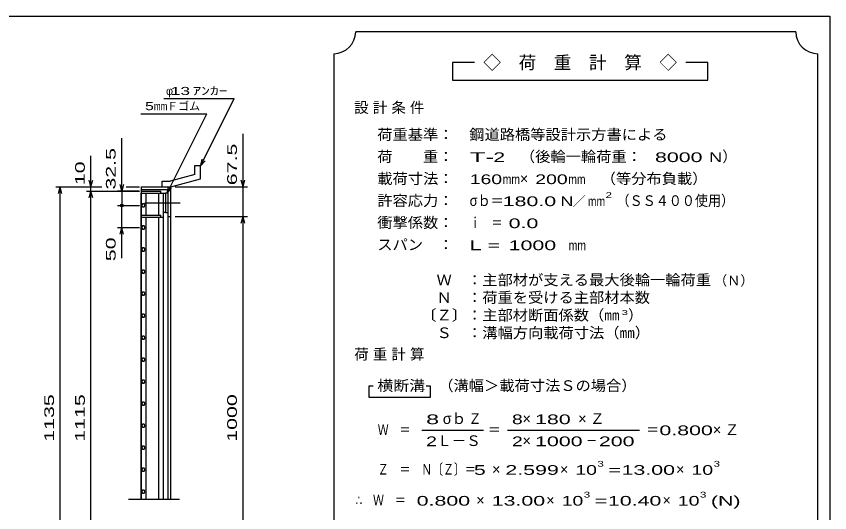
# Model space of a CAD drawing. Units: millimetres, scale not verified. Extents: x -1820 to 1731, y -1282 to 1054.
# Drawn here: x -117 to 1731, y -74 to 1054 of the extents above; entities that cross this region are included whole.
import ezdxf
from ezdxf.enums import TextEntityAlignment as Align

# ---------------------------------------------------------------- set-up
doc = ezdxf.new("R2010")
doc.units = ezdxf.units.MM
doc.header["$LTSCALE"] = 10
doc.linetypes.add('CHAIN', pattern=[18.5, 12, -1.5, 3.5, -1.5])
for name, color, linetype, lineweight in [('0_2', 150, 'Continuous', 25), ('16', 3, 'Continuous', 25), ('19', 6, 'Continuous', 25), ('22', 4, 'Continuous', 25)]:
    doc.layers.add(name, color=color, linetype=linetype, lineweight=lineweight)
doc.styles.add('ベクトル', font='')
doc.styles.get('ベクトル').set_extended_font_data('ベクトル')

msp = doc.modelspace()

# ---------------------------------------------------------------- linework, layer by layer
at = {"layer": '0_2'}
for p, q in [((-1729, 1053.5), (1731, 1053.5)), ((1731, 1053.5), (1731, -1146.5))]:
    msp.add_line(p, q, dxfattribs=at)
at = {"layer": '16'}
for p, q in [((166.8, -43), (166.8, 652)), ((166.8, 652), (167.5, 652)), ((167.5, 656.5), (211.5, 656.5)), ((167.5, 652), (167.5, 656.5)), ((167.5, 652), (211.5, 652)), ((167.5, -43), (167.5, 652)), ((167.5, 652), (217.5, 652)), ((178, 602), (178, 652)), ((207, 602), (207, 652)), ((211.5, 652), (211.5, 656.5)), ((217.5, -43), (217.5, 652)), ((217.5, 652), (222, 652)), ((222, 652), (222, 608)), ((228, 652), (222, 652)), ((228, 608), (228, 652)), ((169.48, 627.45), (167.5, 623.97)), ((167.5, 623.97), (169.52, 620.52)), ((173.48, 627.48), (169.48, 627.45)), ((169.52, 620.52), (173.52, 620.55)), ((175.5, 624), (173.48, 627.48)), ((173.52, 620.55), (175.5, 624.03)), ((167.5, 597.5), (167.5, 602)), ((167.5, 602), (211.5, 602)), ((167.5, 597.5), (217.5, 597.5)), ((178, -43), (178, 597.5)), ((207, -43), (207, 597.5)), ((211.5, 597.5), (211.5, 602)), ((222, 608), (217.5, 608)), ((222, 608), (228, 608)), ((169.48, 577.45), (167.5, 573.97)), ((167.5, 573.97), (169.52, 570.52)), ((173.48, 577.48), (169.48, 577.45)), ((175.5, 574), (173.48, 577.48)), ((173.52, 570.55), (175.5, 574.03)), ((169.52, 570.52), (173.52, 570.55)), ((169.48, 527.45), (167.5, 523.97)), ((167.5, 523.97), (169.52, 520.52)), ((173.48, 527.48), (169.48, 527.45)), ((169.52, 520.52), (173.52, 520.55)), ((175.5, 524), (173.48, 527.48)), ((173.52, 520.55), (175.5, 524.03)), ((169.48, 477.45), (167.5, 473.97)), ((167.5, 473.97), (169.52, 470.52)), ((173.48, 477.48), (169.48, 477.45)), ((169.52, 470.52), (173.52, 470.55)), ((175.5, 474), (173.48, 477.48)), ((173.52, 470.55), (175.5, 474.03)), ((169.48, 427.45), (167.5, 423.97)), ((173.48, 427.48), (169.48, 427.45)), ((175.5, 424), (173.48, 427.48)), ((167.5, 423.97), (169.52, 420.52)), ((169.52, 420.52), (173.52, 420.55)), ((173.52, 420.55), (175.5, 424.03)), ((169.48, 377.45), (167.5, 373.97)), ((167.5, 373.97), (169.52, 370.52)), ((173.48, 377.48), (169.48, 377.45)), ((169.52, 370.52), (173.52, 370.55)), ((175.5, 374), (173.48, 377.48)), ((173.52, 370.55), (175.5, 374.03)), ((169.48, 327.45), (167.5, 323.97)), ((167.5, 323.97), (169.52, 320.52)), ((173.48, 327.48), (169.48, 327.45)), ((169.52, 320.52), (173.52, 320.55)), ((175.5, 324), (173.48, 327.48)), ((173.52, 320.55), (175.5, 324.03)), ((169.48, 277.45), (167.5, 273.97)), ((173.48, 277.48), (169.48, 277.45)), ((175.5, 274), (173.48, 277.48)), ((167.5, 273.97), (169.52, 270.52)), ((169.52, 270.52), (173.52, 270.55)), ((173.52, 270.55), (175.5, 274.03)), ((169.48, 227.45), (167.5, 223.97)), ((167.5, 223.97), (169.52, 220.52)), ((173.48, 227.48), (169.48, 227.45)), ((175.5, 224), (173.48, 227.48)), ((173.52, 220.55), (175.5, 224.03)), ((169.52, 220.52), (173.52, 220.55)), ((169.48, 177.45), (167.5, 173.97)), ((167.5, 173.97), (169.52, 170.52)), ((173.48, 177.48), (169.48, 177.45)), ((169.52, 170.52), (173.52, 170.55)), ((175.5, 174), (173.48, 177.48)), ((173.52, 170.55), (175.5, 174.03)), ((169.48, 127.45), (167.5, 123.97)), ((167.5, 123.97), (169.52, 120.52)), ((173.48, 127.48), (169.48, 127.45)), ((169.52, 120.52), (173.52, 120.55)), ((175.5, 124), (173.48, 127.48)), ((173.52, 120.55), (175.5, 124.03)), ((169.48, 77.45), (167.5, 73.97)), ((167.5, 73.97), (169.52, 70.52)), ((173.48, 77.48), (169.48, 77.45)), ((175.5, 74), (173.48, 77.48)), ((173.52, 70.55), (175.5, 74.03)), ((169.52, 70.52), (173.52, 70.55)), ((169.48, 27.45), (167.5, 23.97)), ((167.5, 23.97), (169.52, 20.52)), ((173.48, 27.48), (169.48, 27.45)), ((169.52, 20.52), (173.52, 20.55)), ((175.5, 24), (173.48, 27.48)), ((173.52, 20.55), (175.5, 24.03)), ((169.48, -22.55), (167.5, -26.03)), ((167.5, -26.03), (169.52, -29.48)), ((173.48, -22.52), (169.48, -22.55)), ((169.52, -29.48), (173.52, -29.45)), ((175.5, -26), (173.48, -22.52)), ((173.52, -29.45), (175.5, -25.97)), ((137.5, -43), (253.5, -43))]:
    msp.add_line(p, q, dxfattribs=at)
at = {"layer": '16', "linetype": 'CHAIN'}
msp.add_line((174.5, 630), (255.5, 630), dxfattribs=at)
at = {"layer": '19'}
for p, q in [((288.61, 714.62), (301.61, 714.62)), ((288.61, 694.6), (288.61, 714.62)), ((301.61, 684.62), (301.61, 714.62)), ((288.61, 694.6), (232.28, 679.51)), ((234, 666.5), (301.61, 684.62)), ((167.5, 656.5), (167.5, 666.5)), ((167.5, 666.5), (234, 666.5)), ((213.99, 679.51), (232.28, 679.51)), ((213.99, 666.51), (213.99, 679.51)), ((214, 666.5), (234, 666.5)), ((234, -43), (234, 666.5)), ((167.5, 660.5), (228, 660.5)), ((228, -43), (228, 660.5)), ((228, 599), (234, 599))]:
    msp.add_line(p, q, dxfattribs=at)
at = {"layer": '22'}
for p, q in [((1654, 1018.5), (654, 1018.5)), ((604, 968.5), (604, -581.5)), ((1704, -581.5), (1704, 968.5)), ((924, 948.5), (874, 948.5)), ((874, 948.5), (874, 908.5)), ((1454, 948.5), (1404, 948.5)), ((1454, 908.5), (1454, 948.5)), ((874, 908.5), (1454, 908.5)), ((218, 866.5), (378, 866.5)), ((302, 714.5), (378, 866.5)), ((165.5, 832), (315.5, 832)), ((225.5, 652), (315.5, 832)), ((122.5, 656.5), (122.5, 776.5)), ((398, 666.5), (398, 786.5)), ((52.5, 666.5), (52.5, 736.5)), ((302, 714.5), (305, 729.1)), ((302, 714.5), (312, 725.5)), ((-27.5, 666.5), (77.5, 666.5)), ((-21.5, 651.5), (-17.5, 666.5)), ((-13.5, 651.5), (-17.5, 666.5)), ((-17.5, -368.5), (-17.5, 666.5)), ((42.5, 666.5), (77.5, 666.5)), ((52.5, 666.5), (48.5, 681.5)), ((52.5, 666.5), (56.5, 681.5)), ((52.5, 656.5), (52.5, 666.5)), ((122.5, 656.5), (118.5, 671.5)), ((126.5, 671.5), (122.5, 656.5)), ((132.5, 666.5), (162.5, 666.5)), ((132.5, 666.5), (162.5, 666.5)), ((225.5, 652), (228.5, 666.6)), ((244, 666.5), (408, 666.5)), ((398, 666.5), (394, 681.5)), ((398, 666.5), (402, 681.5)), ((398, 599), (398, 666.5)), ((42.5, 656.5), (162.5, 656.5)), ((48.5, 641.5), (52.5, 656.5)), ((56.5, 641.5), (52.5, 656.5)), ((52.5, -358.5), (52.5, 656.5)), ((162.5, 656.5), (112.5, 656.5)), ((122.5, 656.5), (122.5, 624)), ((225.5, 652), (235.5, 663)), ((112.5, 624), (162.5, 624)), ((122.5, 574), (122.5, 624)), ((244, 599), (408, 599)), ((394, 584), (398, 599)), ((402, 584), (398, 599)), ((398, -301), (398, 599)), ((112.5, 574), (162.5, 574)), ((118.5, 559), (122.5, 574)), ((126.5, 559), (122.5, 574)), ((122.5, 504), (122.5, 574)), ((694, 213.5), (684, 213.5)), ((684, 213.5), (684, 188.5)), ((824, 213.5), (814, 213.5)), ((824, 188.5), (824, 213.5)), ((684, 188.5), (824, 188.5)), ((804, 113.5), (944, 113.5)), ((999, 113.5), (1299, 113.5))]:
    msp.add_line(p, q, dxfattribs=at)
msp.add_circle((122.5, 624), 3, dxfattribs=at)
for centre, start, end in [((604, 1018.5), 270, 0), ((1704, 1018.5), 180, 270)]:
    msp.add_arc(centre, 50, start, end, dxfattribs=at)

# ---------------------------------------------------------------- texts
at = {"layer": '22', "color": 2, "style": 'ベクトル'}
for s, height, p in [('◇\u3000荷\u3000重\u3000計\u3000算\u3000◇', 29.33, (944, 948.5)), ('φ', 18.33, (223, 884)), ('Ｆゴム', 18.33, (225.5, 849.5)), ('）', 24.19, (1487, 735)), ('×', 24.19, (1027, 685)), ('／', 21.99, (1146.5, 633.5)), ('（Ｎ）', 21.99, (1468, 453.5)), ('）', 24.19, (1273, 375)), ('σｂ', 24.19, (852, 140)), ('×', 24.19, (1033, 140)), ('Ｌ－Ｓ', 24.19, (839, 90)), ('×', 24.19, (1033, 90)), ('×', 24.19, (964, 25)), ('×', 24.19, (1118, 25)), ('×', 24.19, (1382, 25)), ('×', 24.19, (928, -45)), ('×', 24.19, (1087, -45)), ('×', 24.19, (1351, -45))]:
    msp.add_text(s, height=height, dxfattribs=at).set_placement(p, align=Align.MIDDLE_LEFT)
for s, height, width, p in [(' 13 ', 18.33, 1.6, (223, 884)), ('ｱﾝｶｰ', 18.33, 1.6, (283, 884)), ('5', 18.33, 1.45, (175.5, 849.5)), ('mm', 18.33, 0.75, (195.5, 849.5)), ('荷重基準：\u3000', 24.19, 1.05, (703, 785)), ('鋼道路橋等設計示方書による', 24.19, 1.05, (912, 785)), ('荷\u3000\u3000重：\u3000', 24.19, 1.05, (703, 735)), ('T-', 21.99, 2, (913, 733.5)), (' 2 ', 21.99, 1.65, (953, 733.5)), ('（後輪一輪荷重：', 24.19, 1.05, (1027, 735)), ('  8000', 21.99, 1.65, (1307, 733.5)), ('N', 21.99, 1.4, (1457, 733.5)), ('載荷寸法：\u3000', 24.19, 1.05, (703, 685)), ('160', 21.99, 1.5, (913, 683.5)), ('mm', 21.99, 0.8, (988, 683.5)), ('200', 21.99, 1.5, (1062, 683.5)), ('mm', 21.99, 0.8, (1137, 683.5)), ('\u3000（等分布負載）', 24.19, 1.05, (1176, 685)), ('許容応力：\u3000', 24.19, 1.05, (703, 635)), ('σｂ＝', 24.19, 0.9, (913, 635)), ('2', 13.2, 1.5, (1221.5, 647.5)), ('（ＳＳ４００使用）', 24.19, 0.9, (1246.5, 635)), ('180.0', 21.99, 1.65, (988, 633.5)), ('N', 21.99, 1.4, (1119, 633.5)), ('mm', 21.99, 0.8, (1181.5, 633.5)), ('衝撃係数：\u3000', 24.19, 1.05, (703, 585)), ('ｉ\u3000＝', 24.19, 0.75, (913, 585)), (' 0.0', 21.99, 1.65, (988, 583.5)), ('スパン\u3000：\u3000', 24.19, 1.05, (703, 535)), ('L =', 21.99, 1.65, (913, 533.5)), (' 1000 ', 21.99, 1.65, (988, 533.5)), ('mm', 21.99, 0.8, (1138, 533.5)), ('\u3000Ｗ\u3000：主部材が支える最大後輪一輪荷重', 24.19, 1.05, (803, 455)), ('\u3000Ｎ\u3000：荷重を受ける主部材本数', 24.19, 1.05, (803, 415)), ('〔Ｚ〕：主部材断面係数（㎜', 24.19, 1.05, (803, 375)), ('3', 11, 1.8, (1258, 381)), ('\u3000Ｓ\u3000：溝幅方向載荷寸法（㎜）', 24.19, 1.05, (803, 335)), ('横断溝', 24.19, 1.1, (703, 215)), ('\u3000（溝幅＞載荷寸法Ｓの場合）', 24.19, 1.05, (807, 215)), ('8', 21.99, 1.8, (814, 138.5)), ('Ｚ', 24.19, 0.9, (910, 140)), ('8', 21.99, 1.5, (1009, 138.5)), (' 180 ', 21.99, 1.65, (1048, 138.5)), ('Ｗ\u3000＝', 24.19, 0.75, (704, 115)), ('＝', 24.19, 0.9, (954, 115)), ('＝', 24.19, 0.9, (1314, 115)), ('0.800', 21.99, 1.65, (1344, 113.5)), ('2', 21.99, 1.5, (814, 88.5)), ('2', 21.99, 1.5, (1009, 88.5)), (' 1000 ', 21.99, 1.65, (1048, 88.5)), (' 200 ', 21.99, 1.65, (1193, 88.5)), ('－', 24.19, 0.75, (1178, 90)), ('Ｚ\u3000＝\u3000Ｎ〔Ｚ〕＝', 24.19, 0.75, (704, 25)), ('3', 13.2, 1.5, (1203, 37.5)), ('3', 13.2, 1.5, (1467, 37.5)), (' 5 ', 21.99, 1.65, (909, 23.5)), ('2.599', 21.99, 1.65, (994, 23.5)), ('10', 21.99, 1.5, (1153, 23.5)), ('=', 21.99, 1.7, (1228, 23.5)), ('13.00', 21.99, 1.65, (1258, 23.5)), ('10', 21.99, 1.5, (1417, 23.5)), ('∴\u3000Ｗ\u3000＝', 24.19, 0.75, (654, -45)), (' 0.800', 21.99, 1.65, (779, -46.5)), ('13.00', 21.99, 1.65, (963, -46.5)), ('10', 21.99, 1.5, (1122, -46.5)), ('3', 13.2, 1.5, (1172, -32.5)), ('10.40', 21.99, 1.65, (1227, -46.5)), ('10', 21.99, 1.5, (1386, -46.5)), ('3', 13.2, 1.5, (1436, -32.5)), ('(N)', 21.99, 1.65, (1461, -46.5)), ('=', 21.99, 1.7, (1197, -46.5))]:
    msp.add_text(s, height=height, dxfattribs=dict(at, width=width)).set_placement(p, align=Align.MIDDLE_LEFT)
at = {"layer": '22', "color": 2, "style": 'ベクトル', "width": 1.65}
for s, p in [(' 67.5 ', (373, 656.5)), (' 32.5 ', (97.5, 646.5)), (' 10 ', (27.5, 656.5)), (' 50 ', (97.5, 484)), (' 1135 ', (-42.5, 74)), (' 1115 ', (27.5, 74)), (' 1000 ', (373, 74))]:
    msp.add_text(s, height=21.99, rotation=90, dxfattribs=at).set_placement(p, align=Align.MIDDLE_LEFT)
at = {"layer": '22', "color": 2, "char_height": 24.19, "attachment_point": 4, "style": 'ベクトル'}
for s, insert in [('\\T1.28;設計条件', (650.5, 845)), ('\\T1.28;荷重計算', (650.5, 285)), ('\\T1.42;×Ｚ', (1159.5, 140)), ('\\T1.42;×Ｚ', (1465.5, 115))]:
    msp.add_mtext(s, dxfattribs=dict(at, insert=insert))

doc.saveas('drawing.dxf')
